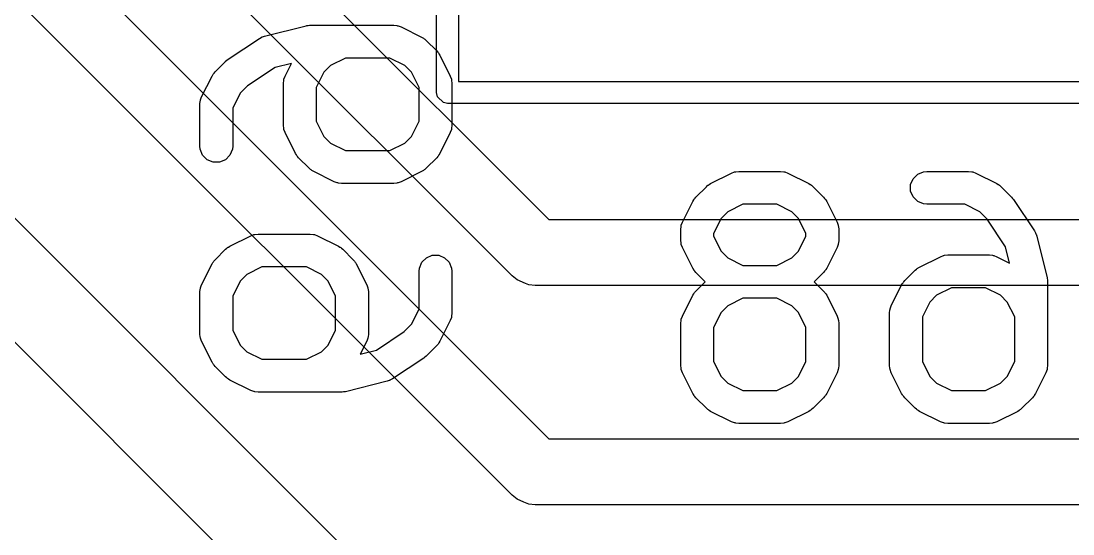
# Model space of a CAD drawing. Header units: inches. Extents: x 1.3 to 5.24, y -7.03 to -1.12.
# Drawn here: x 4.8092 to 4.9981, y -2.708 to -2.6159 of the extents above; entities that cross this region are included whole.
import ezdxf

# ---------------------------------------------------------------- set-up
doc = ezdxf.new("R2010")
doc.units = ezdxf.units.IN
doc.header["$MEASUREMENT"] = 0
for name, color, linetype, true_color in [('B.Cu', 153, 'CONTINUOUS', 0x4d7fc4), ('B.Silkscreen', 31, 'CONTINUOUS', 0xe8b2a7), ('F.Cu', 13, 'CONTINUOUS', 0xc83434), ('F.Silkscreen', 41, 'CONTINUOUS', 0xf2eda1)]:
    doc.layers.add(name, color=color, linetype=linetype, true_color=true_color)

msp = doc.modelspace()

# ---------------------------------------------------------------- linework, layer by layer
at = {"layer": 'B.Cu', "linetype": 'CONTINUOUS'}
for p, q in [((4.7654, -2.51295), (4.90402, -2.65157)), ((4.8974, -2.66166), (4.75877, -2.52303)), ((4.77603, -2.56295), (4.90402, -2.69094)), ((4.8974, -2.70103), (4.7694, -2.57303)), ((4.79517, -2.63837), (4.88515, -2.72835)), ((4.87632, -2.74179), (4.78404, -2.64951)), ((4.90402, -2.65157), (5.04331, -2.65157)), ((4.89829, -2.66239), (4.8974, -2.66166)), ((4.8998, -2.66301), (4.89829, -2.66239)), ((4.90042, -2.66327), (4.8998, -2.66301)), ((4.90157, -2.66339), (4.90042, -2.66327)), ((5.04331, -2.66339), (4.90157, -2.66339)), ((4.90402, -2.69094), (5.11566, -2.69094)), ((4.89829, -2.70176), (4.8974, -2.70103)), ((4.89954, -2.70228), (4.89829, -2.70176)), ((4.90042, -2.70264), (4.89954, -2.70228)), ((4.90157, -2.70276), (4.90042, -2.70264)), ((5.11811, -2.70276), (4.90157, -2.70276))]:
    msp.add_line(p, q, dxfattribs=at)
at = {"layer": 'B.Silkscreen', "linetype": 'CONTINUOUS'}
for p, q in [((4.85294, -2.61862), (4.86044, -2.61675)), ((4.86044, -2.61675), (4.86054, -2.61673)), ((4.86054, -2.61673), (4.86058, -2.61671)), ((4.86058, -2.61671), (4.8608, -2.61669)), ((4.8608, -2.61669), (4.86101, -2.61666)), ((4.86101, -2.61666), (4.86106, -2.61667)), ((4.86106, -2.61667), (4.86116, -2.61666)), ((4.86116, -2.61666), (4.87616, -2.61666)), ((4.87616, -2.61666), (4.87673, -2.61671)), ((4.87673, -2.61671), (4.87683, -2.61675)), ((4.87683, -2.61675), (4.87694, -2.61676)), ((4.87694, -2.61676), (4.87748, -2.61697)), ((4.87748, -2.61697), (4.88123, -2.61884)), ((4.8464, -2.62278), (4.85202, -2.61903)), ((4.85202, -2.61903), (4.85234, -2.61886)), ((4.85234, -2.61886), (4.8524, -2.61881)), ((4.8524, -2.61881), (4.85247, -2.61879)), ((4.85247, -2.61879), (4.85253, -2.61876)), ((4.85253, -2.61876), (4.8526, -2.61874)), ((4.8526, -2.61874), (4.85294, -2.61862)), ((4.88123, -2.61884), (4.88147, -2.619)), ((4.88147, -2.619), (4.88155, -2.61903)), ((4.88155, -2.61903), (4.88163, -2.6191)), ((4.88163, -2.6191), (4.88172, -2.61915)), ((4.88172, -2.61915), (4.88177, -2.61921)), ((4.88177, -2.61921), (4.88199, -2.6194)), ((4.88199, -2.6194), (4.88387, -2.62127)), ((4.88387, -2.62127), (4.88405, -2.6215)), ((4.88405, -2.6215), (4.88411, -2.62155)), ((4.88411, -2.62155), (4.88417, -2.62164)), ((4.88417, -2.62164), (4.88423, -2.62172)), ((4.88423, -2.62172), (4.88426, -2.62179)), ((4.88426, -2.62179), (4.88442, -2.62204)), ((4.84407, -2.62502), (4.84595, -2.62315)), ((4.84595, -2.62314), (4.84618, -2.62296)), ((4.84595, -2.62315), (4.84595, -2.62314)), ((4.84595, -2.62315), (4.84595, -2.62315)), ((4.84618, -2.62296), (4.84639, -2.62278)), ((4.84639, -2.62278), (4.84639, -2.62278)), ((4.84639, -2.62278), (4.8464, -2.62278)), ((4.85779, -2.6235), (4.85487, -2.62423)), ((4.85664, -2.62579), (4.85779, -2.6235)), ((4.86748, -2.62256), (4.86478, -2.62391)), ((4.87546, -2.62256), (4.86748, -2.62256)), ((4.87816, -2.62391), (4.87546, -2.62256)), ((4.88442, -2.62204), (4.8863, -2.62579)), ((4.84352, -2.62579), (4.84367, -2.62554)), ((4.84367, -2.62554), (4.8437, -2.62547)), ((4.8437, -2.62547), (4.84377, -2.62539)), ((4.84377, -2.62539), (4.84383, -2.6253)), ((4.84383, -2.6253), (4.84389, -2.62525)), ((4.84389, -2.62525), (4.84407, -2.62502)), ((4.85487, -2.62423), (4.84991, -2.62753)), ((4.86358, -2.62511), (4.86224, -2.62781)), ((4.86478, -2.62391), (4.86358, -2.62511)), ((4.87935, -2.62511), (4.87816, -2.62391)), ((4.8807, -2.62781), (4.87935, -2.62511)), ((4.84164, -2.62954), (4.84352, -2.62579)), ((4.84991, -2.62753), (4.84859, -2.62886)), ((4.85633, -2.62711), (4.85639, -2.62653)), ((4.85633, -2.63461), (4.85633, -2.62711)), ((4.85639, -2.62653), (4.85643, -2.62644)), ((4.85643, -2.62633), (4.85664, -2.62579)), ((4.85643, -2.62644), (4.85643, -2.62633)), ((4.8863, -2.62579), (4.8865, -2.62633)), ((4.8865, -2.62633), (4.88651, -2.62644)), ((4.88651, -2.62644), (4.88655, -2.62653)), ((4.88655, -2.62653), (4.88661, -2.62711)), ((4.88661, -2.62711), (4.88661, -2.63461)), ((4.84859, -2.62886), (4.84724, -2.63156)), ((4.86224, -2.62781), (4.86224, -2.63391)), ((4.8807, -2.63391), (4.8807, -2.62781)), ((4.84133, -2.63086), (4.84139, -2.63028)), ((4.84133, -2.63836), (4.84133, -2.63086)), ((4.84139, -2.63028), (4.84143, -2.63018)), ((4.84143, -2.63018), (4.84144, -2.63008)), ((4.84144, -2.63008), (4.84164, -2.62954)), ((4.84724, -2.63156), (4.84724, -2.63836)), ((4.85639, -2.63518), (4.85633, -2.63461)), ((4.86224, -2.63391), (4.86358, -2.63661)), ((4.87935, -2.63661), (4.8807, -2.63391)), ((4.88661, -2.63461), (4.88655, -2.63518)), ((4.85643, -2.63528), (4.85639, -2.63518)), ((4.85643, -2.63539), (4.85643, -2.63528)), ((4.85664, -2.63593), (4.85643, -2.63539)), ((4.85852, -2.63968), (4.85664, -2.63593)), ((4.86358, -2.63661), (4.86478, -2.63781)), ((4.87816, -2.63781), (4.87935, -2.63661)), ((4.8863, -2.63593), (4.88442, -2.63968)), ((4.8865, -2.63539), (4.8863, -2.63593)), ((4.88651, -2.63528), (4.8865, -2.63539)), ((4.88655, -2.63518), (4.88651, -2.63528)), ((4.84139, -2.63893), (4.84133, -2.63836)), ((4.84183, -2.64), (4.84139, -2.63893)), ((4.84718, -2.63893), (4.84674, -2.64)), ((4.84724, -2.63836), (4.84718, -2.63893)), ((4.86478, -2.63781), (4.86748, -2.63915)), ((4.87546, -2.63915), (4.87816, -2.63781)), ((4.84264, -2.64081), (4.84183, -2.64)), ((4.84371, -2.64125), (4.84264, -2.64081)), ((4.84592, -2.64081), (4.84486, -2.64125)), ((4.84674, -2.64), (4.84592, -2.64081)), ((4.85867, -2.63993), (4.85852, -2.63968)), ((4.8587, -2.64), (4.85867, -2.63993)), ((4.85877, -2.64008), (4.8587, -2.64)), ((4.85882, -2.64017), (4.85877, -2.64008)), ((4.85888, -2.64022), (4.85882, -2.64017)), ((4.85907, -2.64045), (4.85888, -2.64022)), ((4.86094, -2.64232), (4.85907, -2.64045)), ((4.86748, -2.63915), (4.87546, -2.63915)), ((4.88387, -2.64045), (4.88199, -2.64232)), ((4.88405, -2.64022), (4.88387, -2.64045)), ((4.88411, -2.64017), (4.88405, -2.64022)), ((4.88417, -2.64008), (4.88411, -2.64017)), ((4.88423, -2.64), (4.88417, -2.64008)), ((4.88426, -2.63993), (4.88423, -2.64)), ((4.88442, -2.63968), (4.88426, -2.63993)), ((4.84486, -2.64125), (4.84371, -2.64125)), ((4.86117, -2.64251), (4.86094, -2.64232)), ((4.86122, -2.64257), (4.86117, -2.64251)), ((4.86131, -2.64262), (4.86122, -2.64257)), ((4.86139, -2.64269), (4.86131, -2.64262)), ((4.86146, -2.64272), (4.86139, -2.64269)), ((4.86171, -2.64287), (4.86146, -2.64272)), ((4.88147, -2.64272), (4.88123, -2.64287)), ((4.88155, -2.64269), (4.88147, -2.64272)), ((4.88163, -2.64262), (4.88155, -2.64269)), ((4.88172, -2.64257), (4.88163, -2.64262)), ((4.88177, -2.64251), (4.88172, -2.64257)), ((4.88199, -2.64232), (4.88177, -2.64251)), ((4.86546, -2.64475), (4.86171, -2.64287)), ((4.88123, -2.64287), (4.87748, -2.64475)), ((4.93306, -2.64509), (4.93681, -2.64322)), ((4.93681, -2.64322), (4.93735, -2.64301)), ((4.93735, -2.64301), (4.93746, -2.643)), ((4.93746, -2.643), (4.93756, -2.64296)), ((4.93756, -2.64296), (4.93813, -2.64291)), ((4.93813, -2.64291), (4.94563, -2.64291)), ((4.94563, -2.64291), (4.94621, -2.64296)), ((4.94621, -2.64296), (4.94631, -2.643)), ((4.94631, -2.643), (4.94641, -2.64301)), ((4.94641, -2.64301), (4.94695, -2.64322)), ((4.94695, -2.64322), (4.9507, -2.64509)), ((4.96898, -2.64528), (4.96942, -2.64422)), ((4.96942, -2.64422), (4.97024, -2.6434)), ((4.97024, -2.6434), (4.9713, -2.64296)), ((4.9713, -2.64296), (4.97188, -2.64291)), ((4.97188, -2.64291), (4.97938, -2.64291)), ((4.97938, -2.64291), (4.97995, -2.64296)), ((4.97995, -2.64296), (4.98005, -2.643)), ((4.98005, -2.643), (4.98016, -2.64301)), ((4.98016, -2.64301), (4.9807, -2.64322)), ((4.9807, -2.64322), (4.98445, -2.64509)), ((4.866, -2.64496), (4.86546, -2.64475)), ((4.86611, -2.64496), (4.866, -2.64496)), ((4.86621, -2.645), (4.86611, -2.64496)), ((4.86678, -2.64506), (4.86621, -2.645)), ((4.87616, -2.64506), (4.86678, -2.64506)), ((4.87673, -2.645), (4.87616, -2.64506)), ((4.87683, -2.64496), (4.87673, -2.645)), ((4.87694, -2.64496), (4.87683, -2.64496)), ((4.87748, -2.64475), (4.87694, -2.64496)), ((4.93042, -2.64752), (4.9323, -2.64565)), ((4.9323, -2.64565), (4.93252, -2.64546)), ((4.93252, -2.64546), (4.93257, -2.6454)), ((4.93257, -2.6454), (4.93266, -2.64535)), ((4.93266, -2.64535), (4.93274, -2.64528)), ((4.93274, -2.64528), (4.93281, -2.64525)), ((4.93281, -2.64525), (4.93306, -2.64509)), ((4.9507, -2.64509), (4.95095, -2.64525)), ((4.95095, -2.64525), (4.95102, -2.64528)), ((4.95102, -2.64528), (4.9511, -2.64535)), ((4.9511, -2.64535), (4.95119, -2.6454)), ((4.95119, -2.6454), (4.95124, -2.64546)), ((4.95124, -2.64546), (4.95147, -2.64565)), ((4.95147, -2.64565), (4.95334, -2.64752)), ((4.96898, -2.64644), (4.96898, -2.64528)), ((4.96942, -2.6475), (4.96898, -2.64644)), ((4.98445, -2.64509), (4.9847, -2.64525)), ((4.9847, -2.64525), (4.98477, -2.64528)), ((4.98477, -2.64528), (4.98485, -2.64535)), ((4.98485, -2.64535), (4.98494, -2.6454)), ((4.98494, -2.6454), (4.98499, -2.64546)), ((4.98499, -2.64546), (4.98522, -2.64565)), ((4.98522, -2.64565), (4.98709, -2.64752)), ((4.92799, -2.65204), (4.92987, -2.64829)), ((4.92987, -2.64829), (4.93002, -2.64804)), ((4.93002, -2.64804), (4.93005, -2.64797)), ((4.93005, -2.64797), (4.93012, -2.64789)), ((4.93012, -2.64789), (4.93018, -2.6478)), ((4.93018, -2.6478), (4.93023, -2.64775)), ((4.93023, -2.64775), (4.93042, -2.64752)), ((4.95334, -2.64752), (4.95353, -2.64775)), ((4.95353, -2.64775), (4.95359, -2.6478)), ((4.95359, -2.6478), (4.95364, -2.64789)), ((4.95364, -2.64789), (4.95371, -2.64797)), ((4.95371, -2.64797), (4.95374, -2.64804)), ((4.95374, -2.64804), (4.9539, -2.64829)), ((4.9539, -2.64829), (4.95577, -2.65204)), ((4.97024, -2.64831), (4.96942, -2.6475)), ((4.9713, -2.64876), (4.97024, -2.64831)), ((4.98709, -2.64752), (4.98709, -2.64752)), ((4.98709, -2.64752), (4.98709, -2.64752)), ((4.98709, -2.64752), (4.98728, -2.64775)), ((4.98728, -2.64775), (4.98746, -2.64797)), ((4.98746, -2.64797), (4.98746, -2.64797)), ((4.98746, -2.64797), (4.98746, -2.64797)), ((4.98746, -2.64797), (4.99121, -2.65359)), ((4.93613, -2.65016), (4.93494, -2.65136)), ((4.93883, -2.64881), (4.93613, -2.65016)), ((4.94493, -2.64881), (4.93883, -2.64881)), ((4.94763, -2.65016), (4.94493, -2.64881)), ((4.94883, -2.65136), (4.94763, -2.65016)), ((4.97188, -2.64881), (4.9713, -2.64876)), ((4.97868, -2.64881), (4.97188, -2.64881)), ((4.98138, -2.65016), (4.97868, -2.64881)), ((4.98271, -2.65149), (4.98138, -2.65016)), ((4.92779, -2.65258), (4.92799, -2.65204)), ((4.93494, -2.65136), (4.93359, -2.65406)), ((4.95018, -2.65406), (4.94883, -2.65136)), ((4.95577, -2.65204), (4.95598, -2.65258)), ((4.98601, -2.65645), (4.98271, -2.65149)), ((4.92768, -2.65336), (4.92774, -2.65278)), ((4.92768, -2.65523), (4.92768, -2.65336)), ((4.92774, -2.65278), (4.92778, -2.65268)), ((4.92778, -2.65268), (4.92779, -2.65258)), ((4.93359, -2.65406), (4.93359, -2.65454)), ((4.95018, -2.65454), (4.95018, -2.65406)), ((4.95598, -2.65258), (4.95599, -2.65268)), ((4.95599, -2.65268), (4.95603, -2.65278)), ((4.95603, -2.65278), (4.95608, -2.65336)), ((4.95608, -2.65336), (4.95608, -2.65523)), ((4.99121, -2.65359), (4.99138, -2.65391)), ((4.99138, -2.65391), (4.99142, -2.65397)), ((4.99142, -2.65397), (4.99145, -2.65404)), ((4.99145, -2.65404), (4.99148, -2.65411)), ((4.84671, -2.65634), (4.85046, -2.65446)), ((4.85046, -2.65446), (4.851, -2.65426)), ((4.851, -2.65426), (4.85111, -2.65425)), ((4.85111, -2.65425), (4.85121, -2.65421)), ((4.85121, -2.65421), (4.85178, -2.65415)), ((4.85178, -2.65415), (4.86116, -2.65415)), ((4.86116, -2.65415), (4.86173, -2.65421)), ((4.86173, -2.65421), (4.86183, -2.65425)), ((4.86183, -2.65425), (4.86194, -2.65426)), ((4.86194, -2.65426), (4.86248, -2.65446)), ((4.86248, -2.65446), (4.86623, -2.65634)), ((4.92774, -2.65581), (4.92768, -2.65523)), ((4.92778, -2.65591), (4.92774, -2.65581)), ((4.92779, -2.65601), (4.92778, -2.65591)), ((4.93359, -2.65454), (4.93494, -2.65723)), ((4.94883, -2.65723), (4.95018, -2.65454)), ((4.95599, -2.65591), (4.95598, -2.65601)), ((4.95603, -2.65581), (4.95599, -2.65591)), ((4.95608, -2.65523), (4.95603, -2.65581)), ((4.99148, -2.65411), (4.99149, -2.65418)), ((4.99149, -2.65418), (4.99162, -2.65452)), ((4.99162, -2.65452), (4.99349, -2.66202)), ((4.84407, -2.65877), (4.84595, -2.65689)), ((4.84595, -2.65689), (4.84617, -2.65671)), ((4.84617, -2.65671), (4.84622, -2.65665)), ((4.84622, -2.65665), (4.84631, -2.65659)), ((4.84631, -2.65659), (4.84639, -2.65652)), ((4.84639, -2.65652), (4.84647, -2.6565)), ((4.84647, -2.6565), (4.84671, -2.65634)), ((4.86623, -2.65634), (4.86648, -2.6565)), ((4.86648, -2.6565), (4.86655, -2.65652)), ((4.86655, -2.65652), (4.86663, -2.65659)), ((4.86663, -2.65659), (4.86672, -2.65665)), ((4.86672, -2.65665), (4.86677, -2.65671)), ((4.86677, -2.65671), (4.86699, -2.65689)), ((4.86699, -2.65689), (4.86887, -2.65877)), ((4.92799, -2.65655), (4.92779, -2.65601)), ((4.92987, -2.6603), (4.92799, -2.65655)), ((4.93494, -2.65723), (4.93613, -2.65843)), ((4.94763, -2.65843), (4.94883, -2.65723)), ((4.95577, -2.65655), (4.9539, -2.6603)), ((4.95598, -2.65601), (4.95577, -2.65655)), ((4.98674, -2.65936), (4.98601, -2.65645)), ((4.84164, -2.66328), (4.84352, -2.65953)), ((4.84352, -2.65953), (4.84367, -2.65929)), ((4.84367, -2.65929), (4.8437, -2.65921)), ((4.8437, -2.65921), (4.84377, -2.65913)), ((4.84377, -2.65913), (4.84383, -2.65904)), ((4.84383, -2.65904), (4.84389, -2.65899)), ((4.84389, -2.65899), (4.84407, -2.65877)), ((4.86887, -2.65877), (4.86906, -2.65899)), ((4.86906, -2.65899), (4.86911, -2.65904)), ((4.86911, -2.65904), (4.86917, -2.65913)), ((4.86917, -2.65913), (4.86924, -2.65921)), ((4.86924, -2.65921), (4.86927, -2.65929)), ((4.86927, -2.65929), (4.86942, -2.65953)), ((4.86942, -2.65953), (4.8713, -2.66328)), ((4.88076, -2.66028), (4.8812, -2.65921)), ((4.8812, -2.65921), (4.88201, -2.6584)), ((4.88201, -2.6584), (4.88308, -2.65796)), ((4.88308, -2.65796), (4.88423, -2.65796)), ((4.88423, -2.65796), (4.88529, -2.6584)), ((4.88529, -2.6584), (4.88611, -2.65921)), ((4.88611, -2.65921), (4.88655, -2.66028)), ((4.93613, -2.65843), (4.93883, -2.65978)), ((4.94493, -2.65978), (4.94763, -2.65843)), ((4.97056, -2.66009), (4.97431, -2.65822)), ((4.97431, -2.65822), (4.97485, -2.65801)), ((4.97485, -2.65801), (4.97495, -2.658)), ((4.97495, -2.658), (4.97505, -2.65796)), ((4.97505, -2.65796), (4.97563, -2.6579)), ((4.97563, -2.6579), (4.98313, -2.6579)), ((4.98313, -2.6579), (4.9837, -2.65796)), ((4.9837, -2.65796), (4.9838, -2.658)), ((4.9838, -2.658), (4.98391, -2.65801)), ((4.98391, -2.65801), (4.98445, -2.65822)), ((4.98445, -2.65822), (4.98674, -2.65936)), ((4.84978, -2.66141), (4.84859, -2.6626)), ((4.85248, -2.66006), (4.84978, -2.66141)), ((4.86046, -2.66006), (4.85248, -2.66006)), ((4.86316, -2.66141), (4.86046, -2.66006)), ((4.86435, -2.6626), (4.86316, -2.66141)), ((4.8807, -2.66085), (4.88076, -2.66028)), ((4.8807, -2.66766), (4.8807, -2.66085)), ((4.88655, -2.66028), (4.88661, -2.66085)), ((4.88661, -2.66085), (4.88661, -2.66835)), ((4.93002, -2.66055), (4.92987, -2.6603)), ((4.93005, -2.66062), (4.93002, -2.66055)), ((4.93012, -2.6607), (4.93005, -2.66062)), ((4.93018, -2.66079), (4.93012, -2.6607)), ((4.93023, -2.66084), (4.93018, -2.66079)), ((4.93042, -2.66107), (4.93023, -2.66084)), ((4.93208, -2.66273), (4.93042, -2.66107)), ((4.93883, -2.65978), (4.94493, -2.65978)), ((4.95334, -2.66107), (4.95168, -2.66273)), ((4.95353, -2.66084), (4.95334, -2.66107)), ((4.95359, -2.66079), (4.95353, -2.66084)), ((4.95364, -2.6607), (4.95359, -2.66079)), ((4.95371, -2.66062), (4.95364, -2.6607)), ((4.95374, -2.66055), (4.95371, -2.66062)), ((4.9539, -2.6603), (4.95374, -2.66055)), ((4.96792, -2.66252), (4.96979, -2.66064)), ((4.96979, -2.66064), (4.97002, -2.66046)), ((4.97002, -2.66046), (4.97007, -2.6604)), ((4.97007, -2.6604), (4.97016, -2.66034)), ((4.97016, -2.66034), (4.97024, -2.66028)), ((4.97024, -2.66028), (4.97031, -2.66025)), ((4.97031, -2.66025), (4.97056, -2.66009)), ((4.84144, -2.66382), (4.84164, -2.66328)), ((4.84859, -2.6626), (4.84724, -2.6653)), ((4.8657, -2.6653), (4.86435, -2.6626)), ((4.8713, -2.66328), (4.8715, -2.66382)), ((4.93042, -2.66439), (4.93208, -2.66273)), ((4.95168, -2.66273), (4.95334, -2.66439)), ((4.96549, -2.66704), (4.96736, -2.66329)), ((4.96736, -2.66329), (4.96752, -2.66304)), ((4.96752, -2.66304), (4.96755, -2.66297)), ((4.96755, -2.66297), (4.96762, -2.66289)), ((4.96762, -2.66289), (4.96767, -2.6628)), ((4.96767, -2.6628), (4.96773, -2.66275)), ((4.96773, -2.66275), (4.96792, -2.66252)), ((4.99349, -2.66202), (4.99351, -2.66212)), ((4.99351, -2.66212), (4.99352, -2.66216)), ((4.99352, -2.66216), (4.99354, -2.66237)), ((4.99354, -2.66237), (4.99358, -2.66259)), ((4.99358, -2.66259), (4.99357, -2.66263)), ((4.99357, -2.66263), (4.99358, -2.66273)), ((4.99358, -2.66273), (4.99358, -2.67773)), ((4.84133, -2.6646), (4.84139, -2.66403)), ((4.84133, -2.6721), (4.84133, -2.6646)), ((4.84139, -2.66403), (4.84143, -2.66393)), ((4.84143, -2.66393), (4.84144, -2.66382)), ((4.84724, -2.6653), (4.84724, -2.67141)), ((4.8657, -2.67141), (4.8657, -2.6653)), ((4.8715, -2.66382), (4.87151, -2.66393)), ((4.87151, -2.66393), (4.87155, -2.66403)), ((4.87155, -2.66403), (4.87161, -2.6646)), ((4.87161, -2.6646), (4.87161, -2.6721)), ((4.92799, -2.66891), (4.92987, -2.66516)), ((4.92987, -2.66516), (4.93002, -2.66491)), ((4.93002, -2.66491), (4.93005, -2.66484)), ((4.93005, -2.66484), (4.93012, -2.66476)), ((4.93012, -2.66476), (4.93018, -2.66467)), ((4.93018, -2.66467), (4.93023, -2.66462)), ((4.93023, -2.66462), (4.93042, -2.66439)), ((4.95334, -2.66439), (4.95353, -2.66462)), ((4.95353, -2.66462), (4.95359, -2.66467)), ((4.95359, -2.66467), (4.95364, -2.66476)), ((4.95364, -2.66476), (4.95371, -2.66484)), ((4.95371, -2.66484), (4.95374, -2.66491)), ((4.95374, -2.66491), (4.9539, -2.66516)), ((4.9539, -2.66516), (4.95577, -2.66891)), ((4.97363, -2.66516), (4.97243, -2.66636)), ((4.97633, -2.66381), (4.97363, -2.66516)), ((4.98243, -2.66381), (4.97633, -2.66381)), ((4.98513, -2.66516), (4.98243, -2.66381)), ((4.98632, -2.66636), (4.98513, -2.66516)), ((4.93613, -2.66703), (4.93494, -2.66823)), ((4.93883, -2.66568), (4.93613, -2.66703)), ((4.94493, -2.66568), (4.93883, -2.66568)), ((4.94763, -2.66703), (4.94493, -2.66568)), ((4.94883, -2.66823), (4.94763, -2.66703)), ((4.96528, -2.66758), (4.96549, -2.66704)), ((4.97243, -2.66636), (4.97108, -2.66905)), ((4.98767, -2.66905), (4.98632, -2.66636)), ((4.87935, -2.67035), (4.8807, -2.66766)), ((4.8865, -2.66913), (4.8863, -2.66967)), ((4.88651, -2.66903), (4.8865, -2.66913)), ((4.88655, -2.66893), (4.88651, -2.66903)), ((4.88661, -2.66835), (4.88655, -2.66893)), ((4.92779, -2.66945), (4.92799, -2.66891)), ((4.93494, -2.66823), (4.93359, -2.67093)), ((4.95018, -2.67093), (4.94883, -2.66823)), ((4.95577, -2.66891), (4.95598, -2.66945)), ((4.96518, -2.66836), (4.96523, -2.66778)), ((4.96518, -2.67773), (4.96518, -2.66836)), ((4.96523, -2.66778), (4.96527, -2.66768)), ((4.96527, -2.66768), (4.96528, -2.66758)), ((4.97108, -2.66905), (4.97108, -2.67703)), ((4.98767, -2.67703), (4.98767, -2.66905)), ((4.87802, -2.67168), (4.87935, -2.67035)), ((4.8863, -2.66967), (4.88442, -2.67342)), ((4.92768, -2.67023), (4.92774, -2.66965)), ((4.92768, -2.67773), (4.92768, -2.67023)), ((4.92774, -2.66965), (4.92778, -2.66956)), ((4.92778, -2.66956), (4.92779, -2.66945)), ((4.93359, -2.67093), (4.93359, -2.67703)), ((4.95018, -2.67703), (4.95018, -2.67093)), ((4.95598, -2.66945), (4.95599, -2.66956)), ((4.95599, -2.66956), (4.95603, -2.66965)), ((4.95603, -2.66965), (4.95608, -2.67023)), ((4.95608, -2.67023), (4.95608, -2.67773)), ((4.84139, -2.67268), (4.84133, -2.6721)), ((4.84143, -2.67278), (4.84139, -2.67268)), ((4.84144, -2.67288), (4.84143, -2.67278)), ((4.84164, -2.67342), (4.84144, -2.67288)), ((4.84724, -2.67141), (4.84859, -2.6741)), ((4.86435, -2.6741), (4.8657, -2.67141)), ((4.8715, -2.67288), (4.8713, -2.67342)), ((4.87151, -2.67278), (4.8715, -2.67288)), ((4.87155, -2.67268), (4.87151, -2.67278)), ((4.87161, -2.6721), (4.87155, -2.67268)), ((4.87307, -2.67499), (4.87802, -2.67168)), ((4.84352, -2.67717), (4.84164, -2.67342)), ((4.84859, -2.6741), (4.84978, -2.6753)), ((4.86316, -2.6753), (4.86435, -2.6741)), ((4.8713, -2.67342), (4.87015, -2.67572)), ((4.88387, -2.67419), (4.88199, -2.67607)), ((4.88405, -2.67397), (4.88387, -2.67419)), ((4.88411, -2.67391), (4.88405, -2.67397)), ((4.88417, -2.67382), (4.88411, -2.67391)), ((4.88423, -2.67374), (4.88417, -2.67382)), ((4.88426, -2.67367), (4.88423, -2.67374)), ((4.88442, -2.67342), (4.88426, -2.67367)), ((4.84978, -2.6753), (4.85248, -2.67665)), ((4.85248, -2.67665), (4.86046, -2.67665)), ((4.86046, -2.67665), (4.86316, -2.6753)), ((4.87015, -2.67572), (4.87307, -2.67499)), ((4.88154, -2.67644), (4.87592, -2.68018)), ((4.88155, -2.67643), (4.88154, -2.67643)), ((4.88154, -2.67643), (4.88154, -2.67644)), ((4.88176, -2.67625), (4.88155, -2.67643)), ((4.88199, -2.67607), (4.88176, -2.67625)), ((4.88199, -2.67607), (4.88199, -2.67607)), ((4.88199, -2.67607), (4.88199, -2.67607)), ((4.84367, -2.67742), (4.84352, -2.67717)), ((4.8437, -2.67749), (4.84367, -2.67742)), ((4.84377, -2.67757), (4.8437, -2.67749)), ((4.84383, -2.67766), (4.84377, -2.67757)), ((4.84389, -2.67771), (4.84383, -2.67766)), ((4.84407, -2.67794), (4.84389, -2.67771)), ((4.84595, -2.67982), (4.84407, -2.67794)), ((4.92774, -2.67831), (4.92768, -2.67773)), ((4.92778, -2.6784), (4.92774, -2.67831)), ((4.92779, -2.67851), (4.92778, -2.6784)), ((4.92799, -2.67905), (4.92779, -2.67851)), ((4.93359, -2.67703), (4.93494, -2.67973)), ((4.94883, -2.67973), (4.95018, -2.67703)), ((4.95598, -2.67851), (4.95577, -2.67905)), ((4.95599, -2.6784), (4.95598, -2.67851)), ((4.95603, -2.67831), (4.95599, -2.6784)), ((4.95608, -2.67773), (4.95603, -2.67831)), ((4.96523, -2.67831), (4.96518, -2.67773)), ((4.96527, -2.6784), (4.96523, -2.67831)), ((4.96528, -2.67851), (4.96527, -2.6784)), ((4.96549, -2.67905), (4.96528, -2.67851)), ((4.97108, -2.67703), (4.97243, -2.67973)), ((4.98632, -2.67973), (4.98767, -2.67703)), ((4.99347, -2.67851), (4.99327, -2.67905)), ((4.99348, -2.6784), (4.99347, -2.67851)), ((4.99352, -2.67831), (4.99348, -2.6784)), ((4.99358, -2.67773), (4.99352, -2.67831)), ((4.84617, -2.68), (4.84595, -2.67982)), ((4.84622, -2.68006), (4.84617, -2.68)), ((4.84631, -2.68012), (4.84622, -2.68006)), ((4.84639, -2.68018), (4.84631, -2.68012)), ((4.84647, -2.68021), (4.84639, -2.68018)), ((4.84671, -2.68037), (4.84647, -2.68021)), ((4.85046, -2.68224), (4.84671, -2.68037)), ((4.87534, -2.68047), (4.875, -2.68059)), ((4.87541, -2.68046), (4.87534, -2.68047)), ((4.87547, -2.68042), (4.87541, -2.68046)), ((4.87554, -2.6804), (4.87547, -2.68042)), ((4.8756, -2.68035), (4.87554, -2.6804)), ((4.87592, -2.68018), (4.8756, -2.68035)), ((4.92987, -2.6828), (4.92799, -2.67905)), ((4.93494, -2.67973), (4.93613, -2.68093)), ((4.94763, -2.68093), (4.94883, -2.67973)), ((4.95577, -2.67905), (4.9539, -2.6828)), ((4.96736, -2.6828), (4.96549, -2.67905)), ((4.97243, -2.67973), (4.97363, -2.68093)), ((4.98513, -2.68093), (4.98632, -2.67973)), ((4.99327, -2.67905), (4.99139, -2.6828)), ((4.851, -2.68245), (4.85046, -2.68224)), ((4.875, -2.68059), (4.8675, -2.68247)), ((4.93613, -2.68093), (4.93883, -2.68228)), ((4.93883, -2.68228), (4.94493, -2.68228)), ((4.94493, -2.68228), (4.94763, -2.68093)), ((4.97363, -2.68093), (4.97633, -2.68228)), ((4.97633, -2.68228), (4.98243, -2.68228)), ((4.98243, -2.68228), (4.98513, -2.68093)), ((4.85111, -2.68246), (4.851, -2.68245)), ((4.85121, -2.6825), (4.85111, -2.68246)), ((4.85178, -2.68256), (4.85121, -2.6825)), ((4.86678, -2.68256), (4.85178, -2.68256)), ((4.86688, -2.68255), (4.86678, -2.68256)), ((4.86692, -2.68255), (4.86688, -2.68255)), ((4.86714, -2.68252), (4.86692, -2.68255)), ((4.86736, -2.6825), (4.86714, -2.68252)), ((4.8674, -2.68248), (4.86736, -2.6825)), ((4.8675, -2.68247), (4.8674, -2.68248)), ((4.93002, -2.68305), (4.92987, -2.6828)), ((4.93005, -2.68312), (4.93002, -2.68305)), ((4.93012, -2.6832), (4.93005, -2.68312)), ((4.93018, -2.68329), (4.93012, -2.6832)), ((4.93023, -2.68334), (4.93018, -2.68329)), ((4.93042, -2.68357), (4.93023, -2.68334)), ((4.9323, -2.68544), (4.93042, -2.68357)), ((4.95334, -2.68357), (4.95147, -2.68544)), ((4.95353, -2.68334), (4.95334, -2.68357)), ((4.95359, -2.68329), (4.95353, -2.68334)), ((4.95364, -2.6832), (4.95359, -2.68329)), ((4.95371, -2.68312), (4.95364, -2.6832)), ((4.95374, -2.68305), (4.95371, -2.68312)), ((4.9539, -2.6828), (4.95374, -2.68305)), ((4.96752, -2.68305), (4.96736, -2.6828)), ((4.96755, -2.68312), (4.96752, -2.68305)), ((4.96762, -2.6832), (4.96755, -2.68312)), ((4.96767, -2.68329), (4.96762, -2.6832)), ((4.96773, -2.68334), (4.96767, -2.68329)), ((4.96792, -2.68357), (4.96773, -2.68334)), ((4.96979, -2.68544), (4.96792, -2.68357)), ((4.99084, -2.68357), (4.98896, -2.68544)), ((4.99103, -2.68334), (4.99084, -2.68357)), ((4.99108, -2.68329), (4.99103, -2.68334)), ((4.99114, -2.6832), (4.99108, -2.68329)), ((4.99121, -2.68312), (4.99114, -2.6832)), ((4.99124, -2.68305), (4.99121, -2.68312)), ((4.99139, -2.6828), (4.99124, -2.68305)), ((4.93252, -2.68563), (4.9323, -2.68544)), ((4.93257, -2.68569), (4.93252, -2.68563)), ((4.93266, -2.68574), (4.93257, -2.68569)), ((4.93274, -2.68581), (4.93266, -2.68574)), ((4.93281, -2.68584), (4.93274, -2.68581)), ((4.93306, -2.686), (4.93281, -2.68584)), ((4.93681, -2.68787), (4.93306, -2.686)), ((4.9507, -2.686), (4.94695, -2.68787)), ((4.95095, -2.68584), (4.9507, -2.686)), ((4.95102, -2.68581), (4.95095, -2.68584)), ((4.9511, -2.68574), (4.95102, -2.68581)), ((4.95119, -2.68569), (4.9511, -2.68574)), ((4.95124, -2.68563), (4.95119, -2.68569)), ((4.95147, -2.68544), (4.95124, -2.68563)), ((4.97002, -2.68563), (4.96979, -2.68544)), ((4.97007, -2.68569), (4.97002, -2.68563)), ((4.97016, -2.68574), (4.97007, -2.68569)), ((4.97024, -2.68581), (4.97016, -2.68574)), ((4.97031, -2.68584), (4.97024, -2.68581)), ((4.97056, -2.686), (4.97031, -2.68584)), ((4.97431, -2.68787), (4.97056, -2.686)), ((4.9882, -2.686), (4.98445, -2.68787)), ((4.98845, -2.68584), (4.9882, -2.686)), ((4.98852, -2.68581), (4.98845, -2.68584)), ((4.9886, -2.68574), (4.98852, -2.68581)), ((4.98869, -2.68569), (4.9886, -2.68574)), ((4.98874, -2.68563), (4.98869, -2.68569)), ((4.98896, -2.68544), (4.98874, -2.68563)), ((4.93735, -2.68808), (4.93681, -2.68787)), ((4.94695, -2.68787), (4.94641, -2.68808)), ((4.97485, -2.68808), (4.97431, -2.68787)), ((4.98445, -2.68787), (4.98391, -2.68808)), ((4.93746, -2.68808), (4.93735, -2.68808)), ((4.93756, -2.68813), (4.93746, -2.68808)), ((4.93813, -2.68818), (4.93756, -2.68813)), ((4.94563, -2.68818), (4.93813, -2.68818)), ((4.94621, -2.68813), (4.94563, -2.68818)), ((4.94631, -2.68808), (4.94621, -2.68813)), ((4.94641, -2.68808), (4.94631, -2.68808)), ((4.97495, -2.68808), (4.97485, -2.68808)), ((4.97505, -2.68813), (4.97495, -2.68808)), ((4.97563, -2.68818), (4.97505, -2.68813)), ((4.98313, -2.68818), (4.97563, -2.68818)), ((4.9837, -2.68813), (4.98313, -2.68818)), ((4.9838, -2.68808), (4.9837, -2.68813)), ((4.98391, -2.68808), (4.9838, -2.68808))]:
    msp.add_line(p, q, dxfattribs=at)
at = {"layer": 'F.Cu', "linetype": 'CONTINUOUS'}
for p, q in [((4.79517, -2.63837), (4.95208, -2.79528)), ((4.94817, -2.81364), (4.78404, -2.64951))]:
    msp.add_line(p, q, dxfattribs=at)
at = {"layer": 'F.Silkscreen', "linetype": 'CONTINUOUS'}
for p, q in [((4.88386, -2.62874), (4.88386, -2.09961)), ((4.8878, -2.10157), (4.8878, -2.62677)), ((4.8878, -2.62677), (5.11929, -2.62677)), ((4.88401, -2.62949), (4.88386, -2.62874)), ((4.88507, -2.63056), (4.88401, -2.62949)), ((4.88583, -2.63071), (4.88507, -2.63056)), ((5.12126, -2.63071), (4.88583, -2.63071))]:
    msp.add_line(p, q, dxfattribs=at)

doc.saveas('drawing.dxf')
